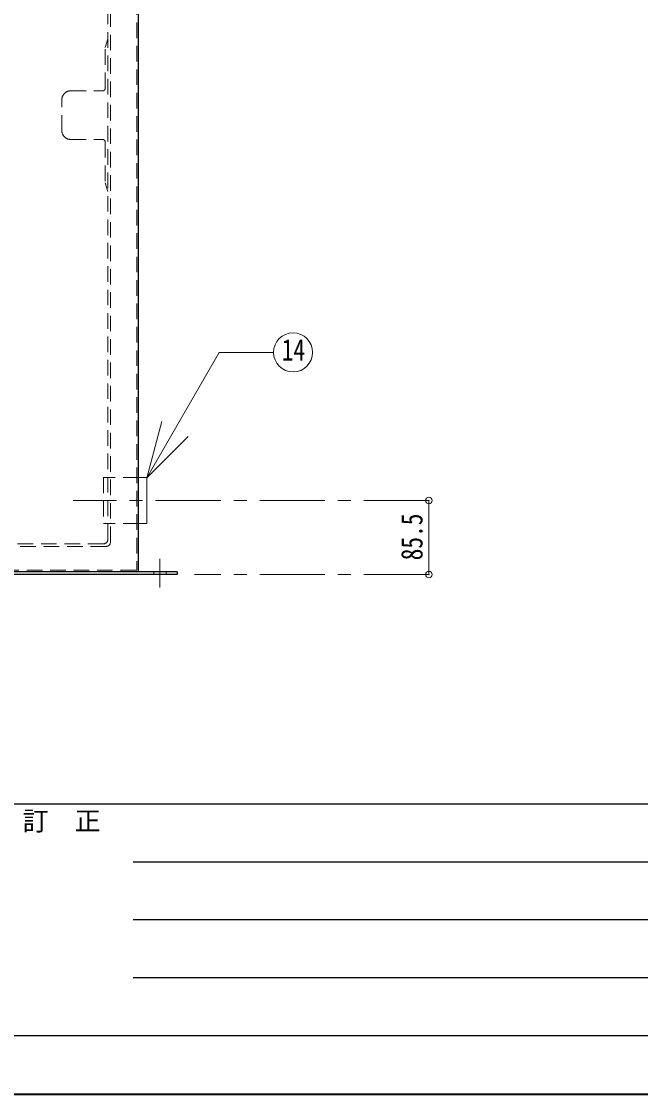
# Model space of a CAD drawing. Units: millimetres at full size, sheet at 1:15; details may follow other scales. Extents: x -3044 to 3031, y -2085 to 2130.
# Drawn here: x -1676 to -963, y -2085 to -848 of the extents above; entities that cross this region are included whole.
import ezdxf
from ezdxf.enums import TextEntityAlignment as Align

# ---------------------------------------------------------------- set-up
doc = ezdxf.new("R2010")
doc.units = ezdxf.units.MM
doc.header["$LTSCALE"] = 15
doc.header["$PDMODE"] = 32
doc.header["$PDSIZE"] = 7.5
doc.linetypes.add('CHAIN1', pattern=[8, 5, -1, 1, -1])
doc.linetypes.add('DASHED1', pattern=[1.8, 1.2, -0.6])
doc.layers.add('0-0', color=7, linetype='Continuous', lineweight=18)
doc.styles.add('ＭＳ ゴシック', font='')
doc.styles.get('ＭＳ ゴシック').set_extended_font_data('MS Gothic')

msp = doc.modelspace()

# ---------------------------------------------------------------- linework, layer by layer
at = {"layer": '0-0', "linetype": 'DASHED1'}
for p, q in [((-1576.5, -1444.96), (-1576.5, -440.96)), ((-1573.5, -1447.96), (-1573.5, -442.96)), ((-1543, -443.96), (-1543, -1479.46)), ((-1578.5, -1452.96), (-2434.5, -1452.96)), ((-1581.5, -1449.96), (-2431.5, -1449.96)), ((-1544, -1480.46), (-2469, -1480.46)), ((-1561, -1482.46), (-1561, -1480.46))]:
    msp.add_line(p, q, dxfattribs=at)
at = {"layer": '0-0', "color": 5, "lineweight": 25}
for p, q in [((-1541, -1480.46), (-1541, -480.46)), ((-1496.5, -1482.46), (-2516.5, -1482.46)), ((-1496.5, -1482.46), (-1496.5, -1485.46)), ((-1496.5, -1485.46), (-2516.5, -1485.46))]:
    msp.add_line(p, q, dxfattribs=at)
at = {"layer": '0-0', "color": 4, "linetype": 'DASHED1', "lineweight": 9}
for p, q in [((-1576.5, -867.71), (-1579.5, -877.71)), ((-1579.5, -924.71), (-1579.5, -877.71)), ((-1619.5, -927.71), (-1582.5, -927.71)), ((-1629.5, -973.71), (-1629.5, -937.71)), ((-1619.5, -983.71), (-1582.5, -983.71)), ((-1579.5, -986.71), (-1579.5, -1033.71)), ((-1576.5, -1043.71), (-1579.5, -1033.71)), ((-1541, -1373.46), (-1581.5, -1373.46)), ((-1581.5, -1373.46), (-1581.5, -1426.46)), ((-1541, -1426.46), (-1581.5, -1426.46)), ((-1523.5, -1482.46), (-1523.5, -1485.46)), ((-1509.5, -1482.46), (-1509.5, -1485.46))]:
    msp.add_line(p, q, dxfattribs=at)
at = {"layer": '0-0'}
for p, q in [((-1531.76, -1373.96), (-1448.23, -1229.27)), ((-1385.53, -1229.27), (-1448.23, -1229.27)), ((-1531.76, -1373.96), (-1514.29, -1308.76)), ((-1531.76, -1373.96), (-1484.03, -1326.23)), ((-1541, -1373.46), (-1531.5, -1373.46)), ((-1531.5, -1373.46), (-1531.5, -1426.46)), ((-1541, -1426.46), (-1531.5, -1426.46))]:
    msp.add_line(p, q, dxfattribs=at)
at = {"layer": '0-0', "color": 4, "linetype": 'CHAIN1', "lineweight": 9}
for p, q in [((-1206.5, -1399.96), (-1616.5, -1399.96)), ((-1516.5, -1467.46), (-1516.5, -1500.46)), ((-1206.5, -1485.46), (-1476.5, -1485.46))]:
    msp.add_line(p, q, dxfattribs=at)
at = {"layer": '0-0', "color": 4, "lineweight": 9}
msp.add_line((-1206.5, -1399.96), (-1206.5, -1485.46), dxfattribs=at)
at = {"layer": '0-0', "color": 6, "lineweight": 25}
for p, q in [((-2976.5, -1749.6), (2963.5, -1749.6)), ((-1547.21, -1816.56), (-154.36, -1816.56)), ((-154.36, -1883.53), (-1547.21, -1883.53)), ((-154.36, -1950.49), (-1547.21, -1950.49)), ((2963.5, -2017.46), (-2976.5, -2017.46))]:
    msp.add_line(p, q, dxfattribs=at)
at = {"layer": '0-0', "color": 1, "lineweight": 40}
msp.add_line((3031, -2084.96), (-3044, -2084.96), dxfattribs=at)
at = {"layer": '0-0'}
msp.add_circle((-1363.03, -1229.27), 22.5, dxfattribs=at)
at = {"layer": '0-0', "color": 4, "linetype": 'DASHED1', "lineweight": 9}
for centre, radius, start, end in [((-1619.5, -937.71), 10, 90, 180), ((-1582.5, -924.71), 3, 270, 0), ((-1619.5, -973.71), 10, 180, 270), ((-1582.5, -986.71), 3, 0, 90)]:
    msp.add_arc(centre, radius, start, end, dxfattribs=at)
at = {"layer": '0-0', "linetype": 'DASHED1'}
for centre, radius in [((-1581.5, -1444.96), 5), ((-1578.5, -1447.96), 5), ((-1544, -1479.46), 1)]:
    msp.add_arc(centre, radius, 270, 0, dxfattribs=at)
at = {"layer": '0-0', "color": 5, "lineweight": 25}
msp.add_arc((-1543, -1480.46), 2, 270, 0, dxfattribs=at)
at = {"layer": '0-0', "color": 1}
for p in [(-1206.5, -1399.96), (-1206.5, -1485.46)]:
    msp.add_point(p, dxfattribs=at)

# ---------------------------------------------------------------- texts
at = {"layer": '0-0', "style": 'ＭＳ ゴシック', "width": 0.8}
msp.add_text('14', height=24.74, dxfattribs=at).set_placement((-1376.15, -1246.15), align=Align.BOTTOM_LEFT)
msp.add_text('85.5', height=24.74, rotation=90, dxfattribs=at).set_placement((-1206.5, -1468.96), align=Align.BOTTOM_LEFT)
at = {"layer": '0-0', "style": 'ＭＳ ゴシック'}
msp.add_text('訂\u3000正', height=21.99, dxfattribs=at).set_placement((-1674.71, -1787.1), align=Align.BOTTOM_LEFT)

doc.saveas('drawing.dxf')
